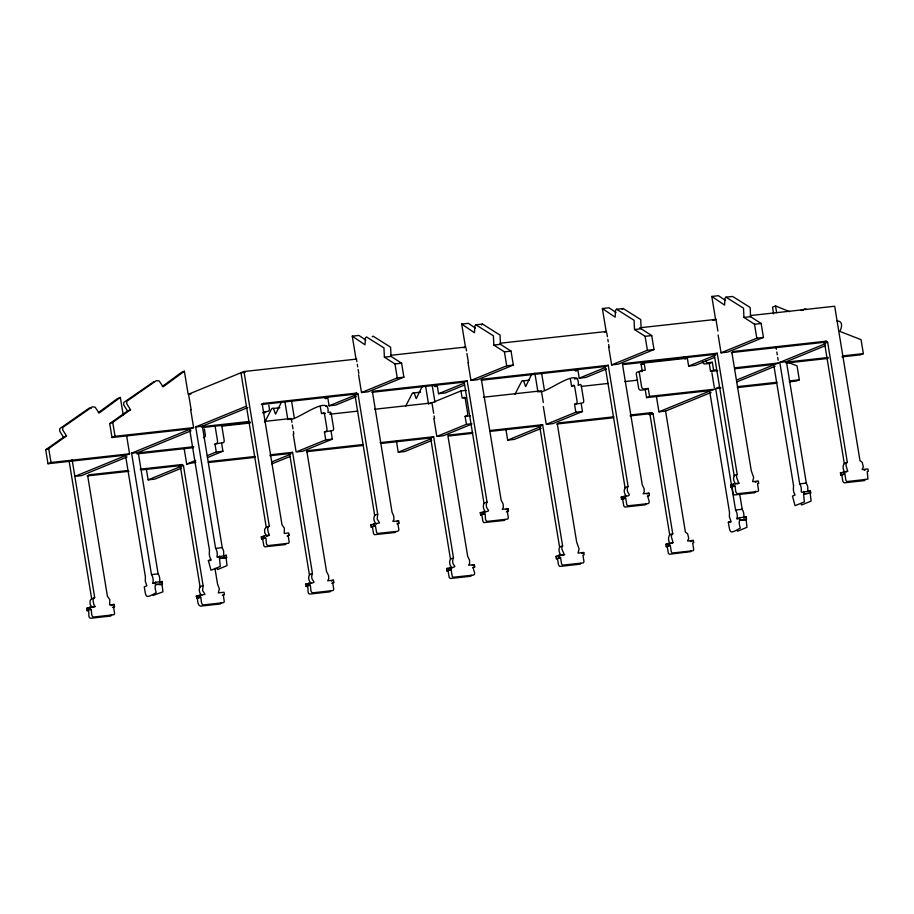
<?xml version="1.0" encoding="UTF-8"?>
<svg xmlns="http://www.w3.org/2000/svg" width="914" height="914" viewBox="0 0 914 914"><rect width="100%" height="100%" fill="white"/><g stroke="black" fill="none" stroke-linecap="round" stroke-linejoin="round"><path stroke-width="1.37" d="M111.565 614.596L110.788 616.036L90.703 618.252C86.933 618.161 90.726 609.924 87.047 610.632L86.67 608.336C99.009 604.44 93.548 609.592 93.079 599.778A4.239 3.805 67.7 0 1 94.108 598.087L94.679 597.436L72.115 459.673M690.698 550.742L690.573 551.485M865.284 479.29L864.575 480.581L844.113 482.843L842.857 481.392L841.817 475.086L844.833 473.852L845.918 480.398L846.912 481.575L867.934 479.164L867.249 471.578L868.289 471.247L867.912 468.939L862.165 469.568L863.307 466.803L862.29 462.61A4.239 3.805 67.7 0 0 860.748 461.204L859.994 460.702L834.688 306.236L750.325 315.57M358.574 374.729L361.498 392.54L368.125 391.798L403.885 377.174L401.6 363.212L394.974 363.955L384.383 357.146L383.971 347.914L366.48 336.923L365.372 338.043L365.029 344.829L352.267 336.158L356.026 359.133M401.6 363.212L391.021 356.414L390.598 347.183L373.106 336.181L372.238 336.775M468.014 362.641L470.939 380.441L477.565 379.71L513.325 365.074L511.04 351.125L504.414 351.856L493.823 345.058L493.411 335.826L475.908 324.824L474.812 325.955L474.469 332.742L461.696 324.07L465.466 347.046M511.04 351.125L500.461 344.327L500.038 335.095L482.546 324.093L475.771 324.79M608.701 347.092L611.626 364.903L618.252 364.172L654.013 349.536L651.728 335.587L645.101 336.318L634.51 329.52L634.099 320.288L616.596 309.286L615.499 310.406L615.156 317.192L602.395 308.532L606.153 331.496M651.728 335.587L641.148 328.789L640.725 319.557L623.234 308.555L616.459 309.252M718.13 335.004L721.043 352.815L727.681 352.084L763.441 337.449L761.156 323.499L754.518 324.23L743.939 317.432L743.516 308.201L726.024 297.199L724.928 298.318L724.585 305.105L711.812 296.444L715.571 319.409M761.156 323.499L750.577 316.701L750.154 307.47L732.662 296.467L725.887 297.164M155.391 584.766L155.529 582.252L162.155 581.521C163.766 589.953 151.541 577.065 156.191 592.672C145.989 598.362 146.091 597.973 144.641 589.164L144.263 586.868L146.88 585.771L145.292 581.247L145.406 576.837L125.561 455.629L74.845 476.377L81.483 475.646L126.989 457.023M739.472 520.215L739.609 517.701L746.247 516.97C747.858 525.401 735.633 512.503 740.271 528.121C730.069 533.81 730.172 533.41 728.721 524.613L728.344 522.305L730.96 521.22L729.372 516.696L729.498 512.286L709.641 391.066L658.937 411.826L656.423 396.516M91.983 607.422L90.109 604.245L90.063 601.012A4.239 3.805 67.7 0 1 91.092 599.321L91.651 598.67L69.098 460.907M266.568 535.981L264.694 532.805L264.649 529.572A4.239 3.805 67.7 0 1 265.677 527.881L266.237 527.218L240.953 372.763L245.169 372.295M737.324 483.974C741.14 483.54 734.479 477.771 737.118 473.909L717.227 353.238L622.411 363.726L642.245 484.774L644.119 488.739L644.21 491.881L643.17 493.777L648.917 493.16L649.306 495.479C645.193 495.377 651.751 502.62 648.072 503.637L627.758 505.819L626.764 504.642L625.679 498.084L621.577 499.444L621.154 497.136C636.852 494.817 624.193 495.388 628.021 485.974L608.244 365.292L481.358 379.31L501.123 499.992L503.191 504.185L503.328 507.373L502.277 509.361L508.024 508.732L508.39 510.937L507.27 511.166L508.333 517.724L507.761 519.072L487.47 521.38C482.775 520.626 488.67 509.601 480.638 515.016L480.25 512.697C496.416 510.161 483.266 511.6 487.013 501.935L467.191 380.875L372.375 391.352L392.015 512.046L393.774 516.273L393.9 519.46L392.849 521.448L398.607 520.82L398.984 523.116L397.853 523.254L398.915 530.097L397.75 531.285L377.471 533.468L376.579 532.394L375.414 525.721L371.21 527.092L370.833 524.785L379.573 522.888L377.196 519.083L377.699 514.228L358.025 394.06L356.597 393.089L263.381 403.394L262.318 404.628L282.003 524.796L284.38 528.132L284.231 533.445L288.733 532.953L289.11 535.25L288.116 535.364L289.178 541.922L288.596 543.27L268.305 545.578C263.666 544.904 269.47 533.799 261.644 539.191L261.267 536.884C273.594 532.999 268.133 538.152 267.676 528.326A4.239 3.805 67.7 0 1 268.693 526.635L269.264 525.984L243.969 371.53L356.449 359.099L356.871 361.704M221.302 602.783L220.525 603.914L200.44 606.142C196.647 605.137 198.487 598.373 196.247 596.225L204.987 594.329L202.611 590.524L203.114 585.68L183.44 465.512L182.012 464.541L140.162 469.168M286.151 543.453L285.374 544.584L264.717 546.812L263.815 545.749L262.661 539.077M471.533 575.249L470.836 576.266L450.156 578.505L449.162 577.317L448.077 570.77L451.093 569.536L452.179 576.083L453.173 577.26L473.475 575.077C477.165 574.061 470.596 566.829 474.72 566.92L474.332 564.612L468.585 565.229L469.625 563.321L469.533 560.179L467.66 556.226L447.826 435.178L472.824 432.413M807.873 491.412L807.736 486.602L806.274 482.843L786.428 361.636L825.433 345.663M363.166 444.535L306.773 450.762L326.527 571.444L328.606 575.626L328.743 578.825L327.68 580.813L333.439 580.173L333.804 582.389L332.685 582.618L333.747 589.164L333.164 590.524L312.885 592.82C308.338 592.238 313.651 580.607 306.041 586.457L305.664 584.149C321.831 581.601 308.681 583.041 312.428 573.375L292.606 452.327L270.281 454.795M802.915 310.177L804.297 308.978L806.205 309.126M159.596 582.435L159.824 579.602A8.363 3.576 83.7 0 0 159.276 576.243L158.008 573.261L138.22 452.43L191.037 430.814M743.676 517.884L743.905 515.05A8.363 3.576 83.7 0 0 743.356 511.691L742.202 509.304L739.62 493.64M223.702 556.215L223.644 551.153L222.193 547.395L202.348 426.187L247.854 407.564M330.685 590.981L329.943 591.838L309.869 594.054C306.041 593.951 309.972 585.474 306.041 586.457M395.842 531.617L395.111 532.474L374.454 534.701L373.552 533.639L372.398 526.967M505.271 519.529L504.528 520.386L483.872 522.614L482.98 521.551L481.815 514.879M580.916 563.39L580.253 564.167L559.791 566.429L558.523 564.978L557.494 558.671L560.511 557.437L561.596 563.984L562.59 565.16L583.452 562.864L583.977 561.642L582.926 555.164L584.126 554.809L583.749 552.502L578.025 553.107L579.088 548.926L576.688 542.219L557.346 424.187L558.408 422.942L613.842 416.807M646.084 504.048L645.421 504.825L624.742 507.053L623.748 505.876L622.663 499.318M155.563 583.029L152.901 583.315L153.186 580.333A8.363 3.576 83.7 0 0 152.638 576.974L151.37 573.992L131.582 453.161L189.678 429.386L209.466 550.217L209.283 553.793A8.363 3.576 83.7 0 0 209.832 557.152L210.997 559.551L208.381 560.625L210.997 570.245L220.297 566.44L219.474 558.534L226.649 557.586L226.272 555.278C211.294 558.385 220.537 557.003 215.555 548.126L195.71 426.918L246.414 406.17M739.643 518.478L736.992 518.764L737.278 515.782A8.363 3.576 83.7 0 0 736.73 512.423L735.576 510.046L731.84 487.356M481.541 324.95L482.409 324.059M622.228 309.412L623.097 308.521M281.661 401.714L275.594 414.122C274.691 413.494 273.823 405.907 271.687 408.729L264.866 421.914M422.359 386.176L416.281 398.584C415.379 397.956 414.51 390.369 412.374 393.191L405.553 406.364M531.777 374.089L525.71 386.496C524.796 385.868 523.928 378.282 521.791 381.104L514.982 394.277M489.584 430.551L542.642 424.69L562.613 545.955C557.403 546.069 558.728 552.639 560.899 555.244M278.313 407.998L279.284 407.347M419 392.46L419.972 391.798M562.613 545.955C559.471 549.417 566.794 554.752 562.738 555.426M737.198 474.515C731.874 474.652 733.256 481.701 735.85 484.1M203.114 585.68C197.71 585.805 198.738 593.197 201.777 595.471M312.439 573.626C307.047 573.764 308.201 581.213 311.251 583.418M487.025 502.174C481.827 502.289 482.9 508.881 485.197 511.497M690.47 551.679L669.311 554.261L668.317 553.084L667.231 546.526L670.248 545.292L671.333 551.85L672.327 553.027L693.189 550.731L693.715 549.497L692.663 543.019L693.703 542.688L693.326 540.391L687.579 541.019L688.722 538.243L687.694 534.062A4.239 3.805 67.7 0 0 686.163 532.656L685.409 532.142L665.575 411.094L711.081 392.472M377.699 514.228C372.295 514.354 373.323 521.745 376.362 524.019M380.087 442.662L433.659 436.743L453.504 558.031C448.203 558.157 449.048 565.183 451.847 567.651M453.504 558.031C449.391 567.491 462.678 565.8 446.569 568.577L446.992 570.884L448.077 570.77M628.089 486.579C622.925 486.694 623.691 493.229 626.067 495.891M630.42 414.979L651.625 412.637L653.053 413.596L672.738 533.765C667.46 533.982 667.803 540.345 670.008 543.487M672.738 533.765C668.625 536.507 675.652 542.71 671.356 543.407M739.346 483.152L733.588 483.792L730.572 485.026L730.949 487.333C738.215 481.735 733.199 493.149 737.781 493.709L758.037 491.412L758.563 490.19L757.512 483.712L758.723 483.357L758.346 481.05L752.61 481.655L753.673 477.474L751.274 470.767L731.931 352.735L733.005 351.49L826.21 341.185L827.638 342.156L847.324 462.324C842.045 462.541 842.388 468.905 844.593 472.035M847.324 462.324C843.211 465.055 850.237 471.258 845.953 471.967M98.335 412.637L117.335 398.675L120.351 397.441L123.23 415.002M120.351 397.441L99.112 413.037L95.09 407.141L92.348 406.81L62.815 427.398L62.712 429.934L66.505 435.955L48.716 448.546L45.7 449.779L47.985 463.729L126.566 455.046L129.582 453.812L126.669 436.001M162.361 386.428L181.36 372.466L184.377 371.233L188.135 394.208L190.969 393.9M184.377 371.233L163.138 386.839L159.127 380.944L156.374 380.601L126.84 401.189L126.738 403.737L130.542 409.758L112.742 422.337L109.726 423.582L112.011 437.532L190.592 428.849L193.608 427.615L190.695 409.803M45.7 449.779L63.489 437.189L66.505 435.955M109.726 423.582L127.514 410.992L130.542 409.758M800.938 310.36L803.189 310.36M243.969 371.53L188.592 394.185L191.14 409.78M47.985 463.729L51.001 462.495L129.582 453.812M112.011 437.532L115.027 436.298L193.608 427.615M261.37 404.217L263.381 403.394M207.284 455.64L216.287 451.962L214.996 444.055L216.881 443.279A2.354 1.005 83.7 0 0 217.486 440.708L215.144 426.404A2.057 0.88 83.7 0 0 214.779 425.421M214.996 444.055L223.519 442.547A2.354 1.005 83.7 0 0 224.124 439.977L221.771 425.673A2.057 0.88 83.7 0 0 221.257 424.473M289.11 419.206C295.051 422.462 330.651 392.072 327.989 412.477M463.855 347.846L465.866 347.012L390.952 355.295M141.213 469.945L178.995 465.774L182.012 464.541M261.678 404.479L353.581 394.334L356.597 393.089M325.647 406.239L326.881 405.736M146.297 468.688L148.125 479.85L180.058 466.791M178.995 465.774L180.424 466.746L183.44 465.512M184.228 449.003L186.696 464.072L195.699 460.382M324.699 397.316A2.354 1.005 83.7 0 0 325.91 398.653L327.806 397.887L329.097 405.793L358.025 394.06M361.498 392.54L397.259 377.905L403.885 377.174M181.578 468.139L154.763 479.119L148.125 479.85M195.893 462.29L186.696 464.072M207.478 457.548L222.925 451.23L221.622 443.313M356.311 396.642L335.724 405.062L329.097 405.793M328.949 412.602L330.068 412.145A2.057 0.88 83.7 0 1 331.211 413.574L333.564 427.889A2.354 1.005 83.7 0 1 332.959 430.448L324.436 431.956L325.727 439.874L296.136 451.984L293.211 434.173M324.436 431.956L326.321 431.191A2.354 1.005 83.7 0 0 326.926 428.62L324.584 414.316A2.057 0.88 83.7 0 0 323.442 412.877L321.488 413.676L320.254 406.467M269.938 455.732L289.589 453.561L292.606 452.327M371.929 392.3L464.175 382.109L467.191 380.875M271.618 462.016L290.778 454.178M434.139 385.228A2.354 1.005 83.7 0 0 435.35 386.565L437.235 385.799L438.537 393.706L464.266 383.172M470.939 380.441L506.699 365.806L513.325 365.074M271.858 463.889L289.738 456.577M331.062 431.225L332.353 439.143L302.763 451.253L297.461 451.836M464.472 385.068L445.164 392.974L438.537 393.706M429.797 403.668L460.942 390.929L466.243 390.347M604.542 332.296L606.553 331.474L500.118 343.23M433.899 418.635L436.823 436.435L466.414 424.325L465.123 416.418L467.008 415.642A2.354 1.005 83.7 0 0 467.614 413.071L465.272 398.767A2.057 0.88 83.7 0 0 464.129 397.339L462.176 398.138L460.942 390.929M539.226 391.58C545.532 394.757 581.03 364.023 578.185 385.308M713.057 320.437L715.97 319.374L717.89 331.062M381.298 443.427L430.643 437.977L433.659 436.743M574.586 379.093L576.997 378.11M481.152 380.235L605.228 366.525L608.244 365.292M396.425 441.062L398.253 452.224L431.465 438.629M574.826 369.679A2.354 1.005 83.7 0 0 576.037 371.027L577.922 370.25L579.225 378.168L604.954 367.634M611.626 364.903L647.386 350.268L654.013 349.536M431.705 440.514L404.891 451.493L398.253 452.224M471.761 424.119L443.45 435.704L438.149 436.298M606.439 369.005L585.851 377.425L579.225 378.168M574.198 385.754L571.547 386.039L573.546 385.251A2.057 0.88 83.7 0 1 574.689 386.679L577.042 400.983A2.354 1.005 83.7 0 1 576.437 403.554L574.54 404.331L575.843 412.237L546.241 424.347L543.327 406.547M578.413 385.24L580.184 384.52A2.057 0.88 83.7 0 1 581.327 385.948L583.669 400.252A2.354 1.005 83.7 0 1 583.063 402.823L574.54 404.331M789.57 311.674L775.54 305.927L772.524 307.161L773.632 313.925M642.176 370.947L641.091 364.206L644.107 362.972L685.557 358.391M91.629 598.91L94.645 597.676M266.214 527.469L269.23 526.236M93.422 607.284L95.433 606.462M267.002 536.255L269.013 535.421M152.901 583.315L155.529 582.252M87.047 610.632C94.462 604.862 89.206 616.493 93.719 617.019L114.01 614.722L114.593 613.363L113.53 606.816L114.524 606.702L114.147 604.394L109.646 604.897L109.783 599.584L107.418 596.248L87.733 476.08L88.795 474.834L126.578 470.664M261.644 539.191L265.677 537.843M88.075 610.529L91.092 609.295M490.818 431.317L539.614 425.924L542.642 424.69M623.314 364.526L714.211 354.472L717.227 353.238M159.539 582.584L160.487 582.195M161.424 581.818L162.155 581.521M224.181 556.135L226.272 555.278M505.853 428.974L507.681 440.137L540.882 426.541M684.072 356.723L684.14 357.157A2.354 1.005 83.7 0 0 685.466 358.939L687.351 358.162L688.642 366.08L715.662 355.02M721.043 352.815L756.803 338.18L763.441 337.449M541.134 428.426L514.308 439.406L507.681 440.137M581.178 403.6L582.469 411.506L552.879 423.616L547.566 424.21M714.577 357.443L695.28 365.337L688.642 366.08M219.474 558.534L226.649 557.586M111.131 605.628L114.147 604.394M112.513 607.524L114.524 606.702M287.099 536.072L289.11 535.25M645.25 389.695L648.266 388.461L649.557 396.368L646.541 397.613L645.25 389.695L641.091 390.164A2.354 2.114 67.7 0 1 638.623 388.21L636.293 373.906A2.057 1.839 67.7 0 1 637.858 371.918L639.526 371.735M709.275 363.498L712.292 362.264L713.583 370.17L710.566 371.404L709.275 363.498L705.117 363.955A2.354 2.114 67.7 0 1 702.649 362.013L702.569 361.578M196.624 598.533C203.925 592.946 199.012 604.245 203.456 604.908L223.542 602.68L224.284 601.823L223.267 594.694L224.398 594.568L224.021 592.261L218.263 592.9L219.383 588.947L217.555 584.092L214.961 568.439M371.21 527.092L375.414 525.721M197.812 598.407L200.829 597.173M630.054 415.916L648.609 413.871L651.625 412.637M731.303 352.587L823.194 342.419L826.21 341.185M648.609 413.871L650.037 414.83L653.053 413.596M823.194 342.419L824.622 343.39L827.638 342.156M731.611 485.951L715.673 388.61L719.626 386.988M736.798 379.961L773.77 364.835L793.558 485.665L793.363 489.241A8.363 3.576 83.7 0 0 793.912 492.6L795.077 495L792.461 496.074L795.077 505.693L804.389 501.889L803.566 493.983L810.741 493.034L810.364 490.727C795.386 493.834 804.617 492.452 799.647 483.575L779.791 362.367L825.308 343.744M713.583 389.604L711.572 390.427L646.541 397.613M736.833 381.926L775.118 366.263M396.596 521.643L398.607 520.82M222.376 595.391L224.398 594.568M396.973 523.939L398.984 523.116M787.765 362.252L797.042 365.874L799.327 379.824L796.311 381.058L789.296 381.835M837.075 320.951C843.473 320.974 841.771 327.726 839.863 331.394L861.068 339.677L863.353 353.627L860.337 354.861L842.091 356.871M480.638 515.016L484.843 513.645M307.23 586.331L310.246 585.097M331.428 580.996L333.439 580.173M506.013 509.555L508.024 508.732M331.759 583.315L333.804 582.389M506.345 511.874L508.39 510.937M446.923 570.782L449.951 569.548L449.585 567.343M621.52 499.341L624.536 498.107L624.171 495.891M446.992 570.884L451.093 569.536M621.577 499.444L625.679 498.084M472.321 565.435L474.332 564.612M646.906 493.983L648.917 493.16M472.698 567.743L474.72 566.92M647.295 496.302L649.306 495.479M557.494 558.671L556.363 558.785L555.986 556.477L559.002 555.244L564.749 554.604M556.363 558.785L560.511 557.437M730.949 487.333L735.096 485.985M581.738 553.324L583.749 552.502M755.318 482.295L757.329 481.461M667.231 546.526L666.226 546.629L665.849 544.321L673.378 542.585M841.817 475.086L840.811 475.177L840.434 472.881L847.964 471.144M666.226 546.629L670.248 545.292M840.811 475.177L844.833 473.852M736.992 518.764L739.609 517.701M744.133 517.827L746.247 516.97M809.187 491.206L810.364 490.727M690.31 541.625L693.326 540.391M803.566 493.983L810.741 493.034M528.886 379.721L529.583 379.801M153.918 381.652L123.824 402.423L123.721 404.971L127.514 410.992M261.267 536.884L263.838 536.598M480.25 512.697L481.815 512.526M86.67 608.336L89.252 608.05M305.664 584.149L307.23 583.966M621.154 497.136L622.754 496.953M730.572 485.026L731.314 484.946M446.569 568.577L448.168 568.394M555.986 556.477L556.729 556.386M840.434 472.881L843.405 472.549M665.849 544.321L668.82 543.99M370.833 524.785L372.535 524.59M196.247 596.225L198.989 595.928M352.267 336.158L358.894 335.427L365.863 340.157M461.696 324.07L468.334 323.339L475.303 328.069M602.395 308.532L609.021 307.789L615.99 312.519M711.812 296.444L718.45 295.702L725.408 300.432M639.64 327.806L715.97 319.374M384.383 357.146L391.021 356.414M493.823 345.058L500.461 344.327M634.51 329.52L641.148 328.789M743.939 317.432L750.577 316.701M641.091 364.206L643.81 363.898M273.206 408.455L279.844 407.724M413.893 392.917L420.531 392.175M523.322 380.83L528.623 380.235M263.506 411.837L267.653 411.38A2.354 2.114 67.7 0 0 269.413 408.969L268.807 405.222M712.292 362.264L708.144 362.721A2.354 2.114 67.7 0 1 705.665 360.779M262.501 412.854L264.637 412.614A2.354 2.114 67.7 0 0 265.974 411.848M641.102 371.564L642.165 371.45M195.71 426.918L202.348 426.187M779.791 362.367L786.428 361.636M201.183 426.781L249.248 421.468M713.583 370.17L716.416 369.862M734.787 367.828L778.614 362.984L775.598 364.218L734.605 368.753M786.177 362.15L828.278 357.5M842.308 355.946L863.353 353.627M322.768 413.528L325.418 413.231M463.455 397.978L466.106 397.693M202.405 427.546L250.47 422.234M710.566 371.404L717.639 370.627M785.971 363.075L828.061 358.425M222.022 426.118L250.287 422.988M264.432 421.434L291.28 418.463L291.92 422.359M329.726 414.213L357.74 411.129M374.546 409.266L431.968 402.914M483.426 397.224L541.385 390.815L543.304 402.514M581.361 386.394L608.073 383.446M624.947 381.572L637.606 380.178M203.411 437.612L203.628 437.578A2.354 2.114 67.7 0 0 205.387 435.167L204.382 428.986M648.266 388.461L644.107 388.918A2.354 2.114 67.7 0 1 641.639 386.976L639.309 372.672A2.057 1.839 67.7 0 1 640.874 370.684L645.273 370.17L644.107 362.972M131.582 453.161L138.22 452.43M715.673 388.61L720.975 388.016M465.123 416.418L470.424 415.836M137.157 452.978L193.699 446.729M649.557 396.368L714.588 389.193M737.587 386.645L776.877 382.303M789.502 380.909L799.327 379.824M136.963 453.904L193.505 447.654M737.381 387.57L776.66 383.229M216.287 451.962L222.925 451.23M325.727 439.874L332.353 439.143M466.414 424.325L471.715 423.742M575.843 412.237L582.469 411.506M208.552 461.604L255.086 456.474M658.937 411.826L665.563 411.094M87.093 475.931L128.988 471.304M208.346 462.53L254.903 457.388M306.567 451.687L362.961 445.461M448.728 435.978L472.481 433.35M556.706 424.027L613.591 417.744M483.872 512.297L484.843 512.194M732.171 484.854L733.199 484.74M864.176 470.253L864.918 470.31M215.715 548.446L222.251 547.623M799.796 483.894L806.331 483.072M217.018 557.072L219.668 556.775M208.381 560.625L211.031 560.328M151.484 574.598L158.122 573.866M735.576 510.046L742.202 509.304M155.883 584.56L162.521 583.726M739.963 520.009L746.601 519.175M728.344 522.305L730.994 522.02M451.196 568.062L451.939 567.982M558.614 556.18L559.665 556.066M91.343 408.032L89.332 408.044L59.798 428.632L59.696 431.168L63.489 437.189M353.581 394.334L355.009 395.294L374.683 515.462M153.141 595.414L162.909 591.849L162.018 584.035M737.13 530.668L737.598 531.194L747.001 527.298L746.11 519.483M217.109 568.931L217.623 569.513L227.015 565.617L226.112 557.803M801.11 504.128L801.715 504.962L811.095 501.066L810.192 493.252M714.211 354.472L734.182 475.748M539.614 425.924L559.596 547.2M570.359 378.842L571.547 386.039M732.08 487.219L733.165 493.777L734.159 494.954L754.838 492.726L755.524 491.206M824.622 343.39L844.308 463.558M843.451 471.635L843.839 473.943M775.54 305.927L776.649 312.691M803.726 491.458L804.103 493.766M775.929 346.543L776.374 349.285M776.82 352.027L777.266 354.769M777.723 357.511L778.168 360.242M754.518 324.23L756.803 338.18M733.588 483.792L733.965 486.099M711.892 372.752L714.36 387.822M645.101 336.318L647.386 350.268M650.037 414.83L669.711 534.998M668.865 543.087L669.242 545.395M606.77 332.776L607.399 336.672M607.833 339.265L608.256 341.87M608.678 344.464L609.112 347.069M605.228 366.525L625.073 487.813M541.728 373.792L544.378 390.015M534.873 373.175L537.969 392.095M559.002 555.244L559.379 557.54M504.414 351.856L506.699 365.806M466.083 348.314L466.506 350.919M466.94 353.512L468.425 362.607M464.175 382.109L484.009 503.408M483.278 511.463L483.655 513.771M432.299 385.879L434.961 402.103M432.173 404.217L433.67 413.311M434.093 415.916L434.516 418.509M425.673 386.611L428.54 404.182M430.643 437.977L450.488 559.265M394.974 363.955L397.259 377.905M357.305 364.298L357.728 366.902M358.151 369.496L358.791 373.392M373.849 523.551L374.226 525.847M291.612 401.429L294.274 417.641M292.343 424.964L292.983 428.86M293.417 431.454L293.84 434.059M284.985 402.16L287.853 419.72M289.589 453.561L309.412 574.86M308.692 582.915L309.069 585.223M264.283 535.65L264.66 537.958M219.646 556.009L220.023 558.317M180.424 466.746L200.086 586.914M199.263 594.991L199.64 597.299M112.742 422.337L115.027 436.298M89.698 607.102L90.075 609.398M48.716 448.546L51.001 462.495"/></g></svg>
